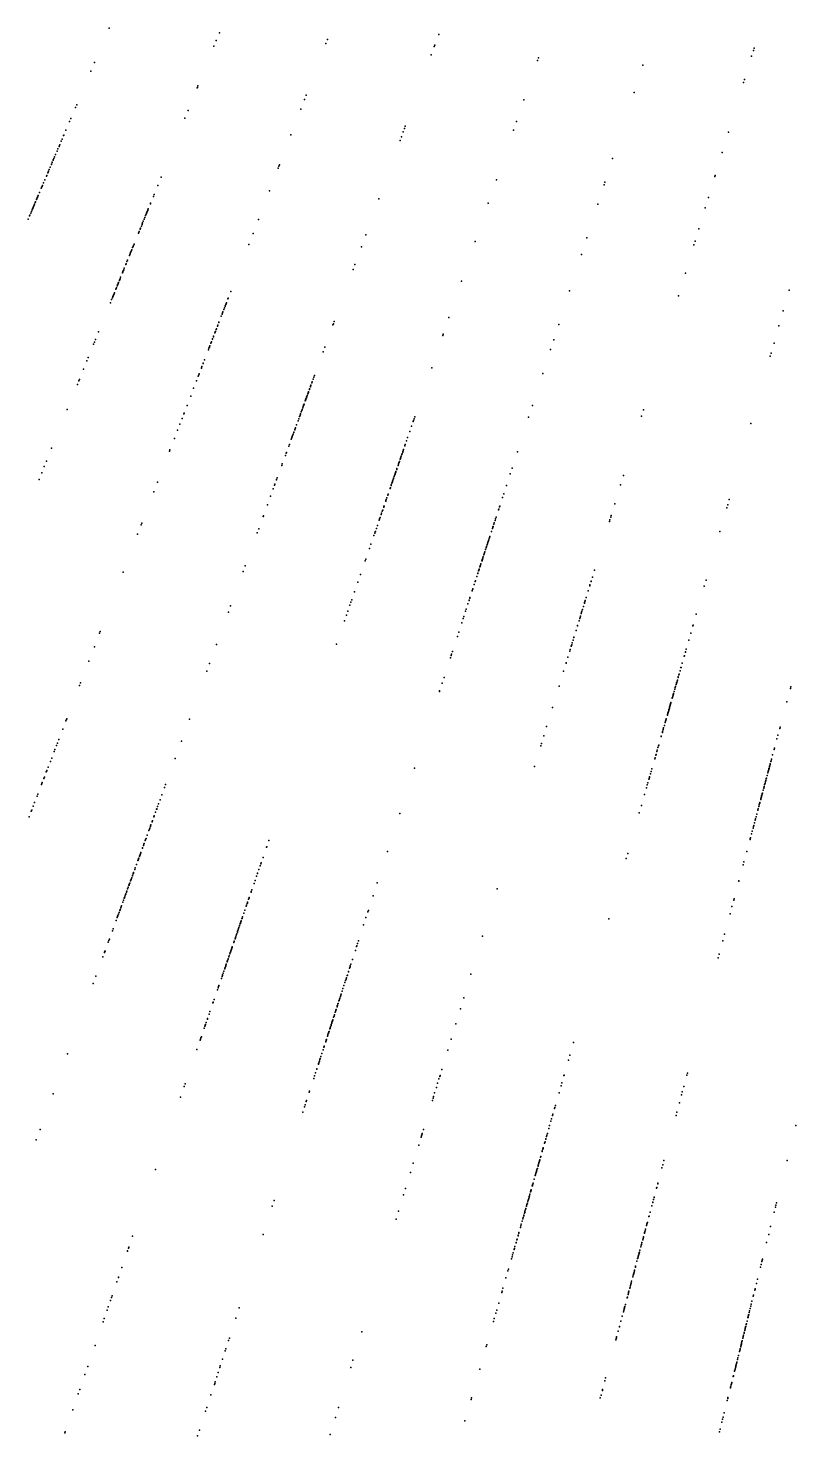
# Model space of a CAD drawing. Header units: metres. Extents: x -4327 to 4266, y -3886 to 3992.
# Drawn here: x -834.7 to -568.6, y -2388.2 to -1900.3 of the extents above; entities that cross this region are included whole.
import ezdxf

# ---------------------------------------------------------------- set-up
doc = ezdxf.new("R2010")
doc.units = ezdxf.units.M

msp = doc.modelspace()

# ---------------------------------------------------------------- linework, layer by layer
for p in [(-806.62, -1900.28, 2489.06), (-768.43, -1901.92, 2495.34), (-692.43, -1902.44, 2515.49), (-770.31, -1906.57, 2498.66), (-769.5, -1904.59, 2523.99), (-731.49, -1905.6, 2513.62), (-730.96, -1904.23, 2475.74), (-693.95, -1906.61, 2481.96), (-693.78, -1906.15, -885.3), (-583.09, -1907.21, 2534.08), (-811.68, -1912.2, 2549.62), (-695, -1909.49, -880.26), (-658.19, -1911.53, 2509.13), (-657.85, -1910.53, 2510.62), (-583.95, -1910.03, 2549.25), (-583.35, -1908.04, 2495.74), (-812.95, -1915.2, -858.49), (-621.62, -1913.15, 2533.19), (-776.12, -1920.95, 2484.19), (-776.05, -1920.8, 2531.34), (-775.86, -1920.32, 2527.89), (-586.73, -1919.1, 2476.8), (-586.4, -1918.04, 2522.89), (-817.9, -1926.85, -870.4), (-738.94, -1925.02, -871.94), (-738.35, -1923.46, 2497.96), (-662.89, -1925.18, -884.67), (-624.68, -1922.57, 2537.13), (-819.92, -1931.62, -184.17), (-818.29, -1927.76, 2499.98), (-780.38, -1931.5, 2517.31), (-779.3, -1928.83, -866.35), (-740.24, -1928.39, 2493.27), (-821.63, -1935.64, -101.58), (-820.35, -1932.63, -78.48), (-704.73, -1936.22, -879.27), (-704.32, -1935.1, 2507.86), (-704, -1934.21, 2534.77), (-666.5, -1935.65, 2555.02), (-665.46, -1932.65, 2528.37), (-591.99, -1936.3, 2510.17), (-824.01, -1941.25, -927.25), (-823.97, -1941.14, -298.13), (-823.78, -1940.7, -285.17), (-823.25, -1939.45, -81.06), (-822.95, -1938.76, -216.14), (-822.42, -1937.5, 2518.18), (-822.36, -1937.35, -276.5), (-743.63, -1937.23, 2541.15), (-705.83, -1939.25, 2504.87), (-705.34, -1937.91, 2503.13), (-826.41, -1946.89, -162.39), (-826.34, -1946.74, -255.58), (-826.02, -1945.99, -586.9), (-826, -1945.93, -256.64), (-825.82, -1945.5, -262.43), (-825.57, -1944.93, -170.35), (-825.21, -1944.07, -172.59), (-824.72, -1942.92, -287.84), (-824.38, -1942.12, -196.77), (-632.13, -1945.49, 2550.2), (-594.14, -1943.33, 2567.65), (-828.38, -1951.55, -191.89), (-828.29, -1951.32, -320.95), (-827.92, -1950.45, -233.81), (-827.82, -1950.21, -572.02), (-827.79, -1950.15, -116.24), (-827.65, -1949.83, -134.77), (-827.44, -1949.33, -206.82), (-827.09, -1948.51, -225.4), (-826.66, -1947.48, -606.03), (-826.66, -1947.5, -163.61), (-748.08, -1948.82, -869.33), (-747.8, -1948.08, 2513.13), (-747.61, -1947.6, 2518.1), (-596.68, -1951.66, -878.79), (-596.58, -1951.34, 2532.49), (-830.18, -1955.78, -756.96), (-829.99, -1955.34, -549.98), (-829.97, -1955.28, -521.62), (-829.95, -1955.25, -268.45), (-829.9, -1955.12, -492.19), (-829.78, -1954.84, -551.07), (-829.36, -1953.84, -508.97), (-828.93, -1952.83, -447.91), (-789.82, -1954.87, -860.55), (-788.64, -1951.95, 2538.32), (-751.08, -1956.63, 2526.97), (-672.42, -1952.84, 2551.93), (-635.09, -1954.6, 2511.22), (-634.79, -1953.68, -880.57), (-832.54, -1961.34, -768.29), (-832.5, -1961.26, -723.9), (-832.27, -1960.71, -447.29), (-832.2, -1960.53, -477.66), (-832.16, -1960.45, -806.23), (-831.81, -1959.62, -503.12), (-831.79, -1959.58, -453.1), (-831.77, -1959.53, -381.95), (-831.71, -1959.39, -675.62), (-831.55, -1959.02, -354.35), (-831.53, -1958.95, -419.09), (-831.47, -1958.82, -349.54), (-831.35, -1958.53, -914.81), (-831.26, -1958.32, -621.98), (-831.23, -1958.25, -689.3), (-830.8, -1957.24, -751), (-792.34, -1961.12, -921.74), (-792.29, -1960.98, -169.35), (-791.32, -1958.58, -293.94), (-791.07, -1957.96, -198.11), (-713.17, -1959.42, 2530.92), (-675.22, -1960.99, -874.35), (-637.27, -1961.32, -866.76), (-598.9, -1958.93, 2556.58), (-834.24, -1965.35, -373.47), (-834.15, -1965.12, -427.67), (-834.15, -1965.13, -310.13), (-834.14, -1965.12, 2525.95), (-833.84, -1964.4, -665.83), (-833.61, -1963.86, -651.63), (-833.33, -1963.2, -582.08), (-833.2, -1962.89, -361.03), (-833.14, -1962.75, -363.4), (-833.12, -1962.72, -458.69), (-833, -1962.43, -486.68), (-832.87, -1962.11, -394.46), (-832.77, -1961.88, -656.06), (-832.65, -1961.6, -685.35), (-794.28, -1965.91, -197.74), (-794.02, -1965.27, -202.35), (-793.83, -1964.79, -301.95), (-793.69, -1964.45, -213.93), (-793.64, -1964.32, -256.03), (-793.57, -1964.14, -204.56), (-793.53, -1964.07, -116.23), (-793.46, -1963.87, -124.33), (-793.45, -1963.86, -281.79), (-793.44, -1963.83, -287.67), (-793.29, -1963.45, -204.49), (-793.2, -1963.23, -865.58), (-793.08, -1962.94, -281.66), (-600.02, -1962.57, 2468.93), (-834.72, -1966.49, -665.26), (-796.38, -1971.1, -560.32), (-796.26, -1970.81, -561.48), (-796.25, -1970.8, -262.75), (-795.91, -1969.95, -346.62), (-795.88, -1969.88, -289.73), (-795.76, -1969.57, -288.51), (-795.47, -1968.87, -113.03), (-795.24, -1968.28, -194.48), (-795.24, -1968.29, 2522.95), (-795.18, -1968.13, -87.46), (-795.03, -1967.77, -116.45), (-794.82, -1967.24, -369.95), (-794.82, -1967.24, -175.72), (-794.81, -1967.23, -193.21), (-794.5, -1966.45, -373.37), (-754.92, -1966.63, -858.46), (-602.24, -1969.84, 2530.97), (-798.35, -1975.97, -536.92), (-798.18, -1975.57, -529.4), (-798.02, -1975.18, -311.84), (-796.48, -1971.36, -294.68), (-758.24, -1975.29, -922.04), (-756.78, -1971.48, 2534.87), (-719.22, -1976.04, 2535.43), (-717.7, -1971.87, -860.49), (-679.76, -1974.18, -869.52), (-641.07, -1973, 2498.51), (-603.95, -1975.42, 2526.86), (-603.56, -1974.17, -882.26), (-800.27, -1980.73, -470.55), (-799.6, -1979.08, -378.17), (-799.46, -1978.73, -381.71), (-799.37, -1978.51, -484.69), (-799.19, -1978.06, -571.02), (-799.11, -1977.86, -437.03), (-799.01, -1977.62, -754.66), (-798.79, -1977.07, -757.07), (-798.5, -1976.36, -728.11), (-642.92, -1978.7, 2486.36), (-802.04, -1985.12, -676.99), (-801.91, -1984.81, -397.36), (-801.85, -1984.65, -660.17), (-801.76, -1984.42, -660.09), (-801.71, -1984.3, -581.59), (-801.59, -1984.01, -494.63), (-801.4, -1983.52, -356.2), (-800.86, -1982.2, -480.69), (-800.81, -1982.07, -473.31), (-800.77, -1981.97, -446.45), (-800.46, -1981.2, -775.75), (-722.11, -1983.99, 2545.63), (-721.47, -1982.23, 2546.21), (-606.92, -1985.16, -871.15), (-804.31, -1990.74, -634.08), (-804.23, -1990.55, -834.2), (-804.11, -1990.24, -673.59), (-803.85, -1989.61, -682.38), (-803.76, -1989.36, -487.35), (-803.72, -1989.28, -405.52), (-803.57, -1988.9, -388.5), (-803.5, -1988.73, -665.37), (-803.43, -1988.55, -783.93), (-803.42, -1988.54, -482.22), (-803.38, -1988.45, -687.14), (-803.08, -1987.69, -573.8), (-803.08, -1987.7, -477.11), (-802.95, -1987.37, -571.2), (-802.94, -1987.35, -579.97), (-802.87, -1987.16, -669.98), (-802.66, -1986.64, -771.27), (-684.5, -1987.93, -931.28), (-806.22, -1995.46, -643.25), (-805.78, -1994.37, -548.16), (-805.51, -1993.71, -306.39), (-805.33, -1993.27, -743.52), (-805.31, -1993.22, -768.53), (-805.24, -1993.05, -769.79), (-805.23, -1993.03, -591.71), (-805.16, -1992.84, 2543.13), (-805.06, -1992.59, -390.43), (-804.95, -1992.33, -398.86), (-804.82, -1992, -385.48), (-766, -1995.49, -123.13), (-765.46, -1994.08, -207.43), (-765.37, -1993.86, 2513.07), (-764.51, -1991.61, -181.37), (-647.03, -1991.36, 2547.1), (-609.34, -1993.07, 2487.9), (-570.94, -1991.1, 2494.67), (-767.78, -2000.14, -264.84), (-767.5, -1999.41, -387.88), (-767.34, -1999, -355.32), (-767.2, -1998.62, -277.69), (-766.88, -1997.79, -188.98), (-766.65, -1997.18, -289.36), (-766.45, -1996.66, -365.7), (-766.39, -1996.52, -462.5), (-766.2, -1996.02, -204.1), (-766.14, -1995.87, -446.5), (-766.09, -1995.73, -474.53), (-573.01, -1998.32, -873.73), (-769.81, -2005.44, -195.61), (-769.54, -2004.71, -736.11), (-769.53, -2004.7, -778.25), (-769.45, -2004.49, -361.11), (-769.12, -2003.62, -375.41), (-768.97, -2003.24, -664.35), (-768.6, -2002.27, -454.04), (-768.58, -2002.21, -571.53), (-729.06, -2003.08, -922.03), (-728.93, -2002.73, 2505.05), (-728.64, -2001.91, -76.14), (-688.86, -2000.6, 2506.29), (-650.8, -2002.95, -867.64), (-574.49, -2003.49, 2552.39), (-812.02, -2009.83, -897.18), (-811.72, -2009.09, -870.67), (-811.37, -2008.22, -871.66), (-810.28, -2005.52, -782.6), (-771.35, -2009.43, -792.06), (-771.26, -2009.21, -640.69), (-771.18, -2008.99, -685.6), (-770.82, -2008.06, -906.79), (-770.78, -2007.94, -382.27), (-770.53, -2007.31, -300.39), (-770.51, -2007.24, -557.92), (-770.42, -2007, -302.73), (-769.98, -2005.86, -107.31), (-769.9, -2005.65, -187.37), (-769.89, -2005.63, -485.5), (-769.85, -2005.53, -99.08), (-690.99, -2006.77, 2511.25), (-690.83, -2006.31, -920.57), (-652.55, -2008.33, 2512.43), (-576.19, -2009.43, -917.76), (-813.91, -2014.49, -804.92), (-772.25, -2011.78, -763.75), (-772.04, -2011.22, -274.66), (-772.04, -2011.24, -395.03), (-771.95, -2011.01, -284.19), (-771.92, -2010.91, -462.14), (-771.88, -2010.82, -473.19), (-771.87, -2010.78, -545.13), (-771.73, -2010.43, -675.76), (-732.48, -2012.48, -922.2), (-731.91, -2010.91, -907.67), (-653.62, -2011.63, 2533.34), (-577.49, -2013.95, -929.38), (-577.21, -2012.98, -931.67), (-815.51, -2018.47, -896.87), (-814.37, -2015.63, -852.91), (-775.43, -2020.07, -744.39), (-774.68, -2018.1, -569.75), (-774.67, -2018.08, -649.94), (-774.47, -2017.56, -598.69), (-774.05, -2016.47, -756.26), (-774.03, -2016.42, -655.83), (-773.6, -2015.29, -663.19), (-694.85, -2017.99, 2522.49), (-656.31, -2019.93, -869.58), (-817.66, -2023.78, 2479.35), (-817.15, -2022.53, -886.18), (-816.97, -2022.08, -887.37), (-776.37, -2022.52, -581.12), (-775.78, -2020.96, -692.29), (-775.58, -2020.46, -554.04), (-736.91, -2024.64, -511.68), (-736.83, -2024.42, -320.17), (-736.73, -2024.15, -512.8), (-736.72, -2024.12, -392.54), (-736.69, -2024.05, -317.71), (-736.4, -2023.23, -404.52), (-736.27, -2022.88, -225.66), (-735.93, -2021.95, -225.56), (-735.69, -2021.29, -411.42), (-735.45, -2020.63, -413.72), (-778.39, -2027.79, -899), (-777.37, -2025.12, -779.49), (-738.68, -2029.5, -651.94), (-738.56, -2029.16, -326.94), (-738.52, -2029.06, -607.07), (-738.49, -2028.98, -512.78), (-738.49, -2028.99, -197.81), (-738.43, -2028.83, -425.18), (-738.43, -2028.83, -135.01), (-738.42, -2028.8, -422.72), (-738.29, -2028.44, -609.43), (-738.2, -2028.19, -133.78), (-738.18, -2028.12, -297.93), (-738.16, -2028.07, -210.78), (-738.12, -2027.96, -330.36), (-737.99, -2027.6, -352.01), (-737.98, -2027.59, -127.84), (-737.78, -2027.04, -689.85), (-737.68, -2026.76, -163.24), (-737.66, -2026.71, -217.77), (-737.6, -2026.53, -288.11), (-737.59, -2026.52, -500.98), (-737.54, -2026.37, -218.92), (-737.22, -2025.5, -446.5), (-737.17, -2025.35, -358.87), (-821.18, -2032.5, 2476.39), (-780.78, -2034, 2546.72), (-780.68, -2033.75, -878.08), (-779.64, -2031.04, -768.4), (-740.49, -2034.48, -307.29), (-740.33, -2034.03, -256.79), (-740.3, -2033.96, -218.55), (-740.07, -2033.33, -265.09), (-740.06, -2033.3, -723.34), (-739.9, -2032.85, -605.66), (-739.75, -2032.44, -597.91), (-739.74, -2032.42, -403.91), (-739.54, -2031.86, -235.02), (-739.37, -2031.4, -234.96), (-739.23, -2031.01, -456.33), (-739.22, -2031, -414.62), (-739.19, -2030.9, -174.24), (-739.14, -2030.76, -322.37), (-739.1, -2030.66, -489.6), (-659.94, -2031.07, 2490.82), (-622.09, -2034.75, 2511.98), (-621.42, -2032.58, -911.11), (-782.14, -2037.55, -807.2), (-781.39, -2035.59, -843.13), (-742.32, -2039.5, -522.94), (-742.27, -2039.36, -205.98), (-742.26, -2039.35, -520.4), (-742.21, -2039.2, -620.34), (-742.08, -2038.85, -703.02), (-741.68, -2037.76, -621.18), (-741.18, -2036.38, -590.18), (-741.18, -2036.38, -760.09), (-740.95, -2035.75, -720.27), (-740.64, -2034.9, -114.08), (-740.6, -2034.78, -810.27), (-701.8, -2038.19, 2536.5), (-701.26, -2036.61, -99.34), (-701.13, -2036.24, -85.2), (-700.96, -2035.74, -453.35), (-700.72, -2035.04, -134.59), (-661.25, -2035.12, -911.76), (-584.18, -2037.28, 2527.18), (-784.05, -2042.53, -868.02), (-782.95, -2039.65, 2476.22), (-743.52, -2042.79, -556.52), (-743.31, -2042.23, -613.57), (-743.29, -2042.18, -632.8), (-743.16, -2041.8, -230.17), (-743.05, -2041.51, -632.59), (-742.88, -2041.06, -468.5), (-742.66, -2040.43, -567.25), (-742.62, -2040.32, -873.81), (-703.57, -2043.33, 2540.08), (-703.18, -2042.18, -413.11), (-702.47, -2040.12, -314.65), (-826.6, -2045.9, 2489.97), (-785.72, -2046.86, -890.69), (-785.57, -2046.49, -855.9), (-745.54, -2048.36, -670.99), (-745.28, -2047.64, -721.84), (-745.19, -2047.4, 2538.41), (-744.39, -2045.19, -774.06), (-744.18, -2044.62, -504.21), (-705.63, -2049.31, -589), (-705.51, -2048.94, -225.97), (-705.41, -2048.66, -781.26), (-705.41, -2048.67, -355.91), (-705.23, -2048.12, -348.53), (-705.18, -2047.98, -696.6), (-705.13, -2047.86, -324.29), (-704.91, -2047.22, -904.47), (-704.83, -2046.98, -258.03), (-704.76, -2046.78, -399.38), (-704.6, -2046.29, -366.41), (-704.15, -2045.01, 2542.18), (-704.12, -2044.91, -373.45), (-704.02, -2044.63, -272.1), (-665.14, -2047.1, 2499.42), (-829.13, -2052.17, -811.75), (-828.41, -2050.38, -126.18), (-746.84, -2051.92, 2488.56), (-746.63, -2051.35, -717.86), (-707.3, -2054.16, -316.82), (-707.24, -2053.96, -657.02), (-706.98, -2053.21, -183.42), (-706.97, -2053.2, -189.39), (-706.96, -2053.16, -280.46), (-706.9, -2052.97, -167.9), (-706.5, -2051.83, -213.13), (-706.38, -2051.47, -303.12), (-706.35, -2051.4, -220.26), (-706.33, -2051.35, -734.48), (-706.19, -2050.92, -329.62), (-706.18, -2050.88, -532.65), (-706.15, -2050.8, -219), (-706.06, -2050.54, -441.84), (-705.75, -2049.64, -233.22), (-705.7, -2049.51, -308.86), (-705.67, -2049.41, -223.63), (-667, -2052.82, -136.15), (-830.96, -2056.71, 2483.95), (-830.03, -2054.39, 2481.16), (-789.85, -2057.63, -882.8), (-749.32, -2058.73, -837.57), (-749.2, -2058.4, -734.92), (-748.65, -2056.89, -739.7), (-748.6, -2056.76, -890.57), (-748.37, -2056.13, -742.09), (-708.9, -2058.8, -234.26), (-708.88, -2058.73, -598.08), (-708.84, -2058.63, -637.83), (-708.61, -2057.96, -240.17), (-708.56, -2057.8, -406.44), (-708.45, -2057.49, -143.22), (-708.39, -2057.31, -753.86), (-708.27, -2056.97, -901.81), (-708.1, -2056.47, -500.26), (-708.04, -2056.3, -596.1), (-707.82, -2055.67, -130), (-707.8, -2055.6, -507.54), (-707.62, -2055.09, -177.62), (-707.55, -2054.88, -558.89), (-707.52, -2054.8, -687.16), (-707.51, -2054.75, -265.02), (-707.46, -2054.61, -610.93), (-707.38, -2054.38, -600.64), (-707.37, -2054.34, 2514.62), (-668.96, -2058.83, 2558.56), (-667.63, -2054.76, 2489.48), (-667.63, -2054.76, -905.28), (-629.38, -2058.62, 2510.75), (-628.38, -2055.34, 2545.83), (-791.13, -2060.96, 2469.32), (-750.69, -2062.5, -630.02), (-749.78, -2060.02, -833.98), (-710.59, -2063.69, -465.79), (-710.38, -2063.09, -323.06), (-710.05, -2062.13, -799.87), (-709.95, -2061.84, 2496.14), (-709.25, -2059.82, -494.82), (-709.22, -2059.74, -137.41), (-709.18, -2059.6, -541.21), (-670.29, -2062.94, -380.64), (-669.87, -2061.65, -147.43), (-591.73, -2063.61, -921.63), (-751.78, -2065.5, 2466.77), (-712.22, -2068.44, -503.17), (-711.96, -2067.69, -450.51), (-711.84, -2067.32, -519.25), (-711.84, -2067.34, -608.29), (-711.49, -2066.3, -416.76), (-711.48, -2066.28, 2496.02), (-711.39, -2066.02, -568.28), (-711.36, -2065.95, -698.76), (-710.79, -2064.29, -422.53), (-710.71, -2064.05, -696.81), (-671.71, -2067.3, -290.39), (-671.61, -2067.02, -159.72), (-671.33, -2066.15, -297.47), (-671.28, -2066, -78.82), (-631.38, -2065.15, -146.87), (-592.56, -2066.5, 2499.07), (-592.26, -2065.47, 2542.37), (-795.55, -2072.49, 2480.41), (-795.32, -2071.88, 2476.97), (-753.24, -2069.51, -850.22), (-753.16, -2069.3, -854.28), (-714.03, -2073.68, -414.53), (-713.67, -2072.65, -703.67), (-713.03, -2070.8, -668.93), (-712.94, -2070.53, -749.35), (-712.89, -2070.38, -709.49), (-712.72, -2069.9, -509.81), (-712.38, -2068.91, -551.27), (-673.81, -2073.76, -245.42), (-673.78, -2073.68, -524.1), (-673.68, -2073.36, -311.85), (-673.65, -2073.28, -209.31), (-673.62, -2073.18, -199.7), (-673.58, -2073.06, -256.18), (-673.29, -2072.18, -323.8), (-673.16, -2071.76, -145.76), (-672.87, -2070.89, -124.24), (-672.71, -2070.4, -227.01), (-672.52, -2069.79, -157.55), (-633.26, -2071.31, 2534.6), (-633.06, -2070.66, -900.35), (-632.79, -2069.76, 2499.39), (-632.63, -2069.24, 2482.31), (-796.77, -2075.65, 2476.03), (-755.3, -2075.17, -840.11), (-754.81, -2073.83, 2468.58), (-754.81, -2073.83, -836.82), (-714.87, -2076.13, -651.06), (-714.58, -2075.28, -126.43), (-714.42, -2074.83, -768.33), (-714.38, -2074.7, -477.04), (-675.35, -2078.52, -343.09), (-675.27, -2078.27, -168.98), (-675.15, -2077.88, -208.57), (-675.05, -2077.6, -585.98), (-674.88, -2077.06, -512.37), (-674.86, -2077, -253.05), (-674.69, -2076.49, -164.05), (-674.14, -2074.78, -297.5), (-674.13, -2074.76, -235.91), (-594.92, -2074.72, 2497.97), (-716.44, -2080.68, -723.64), (-715.92, -2079.17, -816.02), (-676.97, -2083.51, -440.11), (-676.74, -2082.8, -305.95), (-676.66, -2082.53, -620.78), (-676.52, -2082.1, -340.01), (-676.52, -2082.12, -482.22), (-676.43, -2081.84, -390.29), (-676.4, -2081.75, -783.87), (-676.17, -2081.05, -594.63), (-675.98, -2080.44, -895.63), (-675.87, -2080.1, -491.77), (-675.81, -2079.93, -707.29), (-675.65, -2079.43, 2530.51), (-675.61, -2079.33, -576.25), (-675.6, -2079.27, -118.76), (-675.58, -2079.21, -397.18), (-675.51, -2078.99, -214.7), (-759.46, -2086.61, -855.85), (-717.9, -2084.94, -870.69), (-717.69, -2084.34, -718.26), (-678.5, -2088.19, -731.33), (-678.44, -2088.02, -406.29), (-678.42, -2087.97, -541.66), (-678.36, -2087.78, -492.32), (-678.12, -2087.03, -738.91), (-678.06, -2086.85, -420.93), (-678, -2086.68, -427.1), (-677.92, -2086.43, -243.29), (-677.77, -2085.95, 2532.85), (-677.77, -2085.95, -608.9), (-677.42, -2084.9, -350.27), (-677.41, -2084.87, -432.94), (-677.3, -2084.51, -534.43), (-677.27, -2084.43, -437.82), (-677.26, -2084.4, -776.78), (-677.09, -2083.88, -888.75), (-638.41, -2088.13, -154.48), (-801.84, -2088.85, 2522.06), (-760.19, -2088.61, 2475.29), (-720.46, -2092.37, -879.37), (-719.51, -2089.62, -853.19), (-680.11, -2093.15, -616.18), (-680.09, -2093.11, -535.36), (-679.76, -2092.08, -334.28), (-679.76, -2092.09, -714.08), (-679.68, -2091.84, -590), (-679.19, -2090.32, -632.18), (-679.19, -2090.32, -346.27), (-678.87, -2089.35, -448.83), (-678.86, -2089.32, -260.62), (-678.85, -2089.27, -399.1), (-678.82, -2089.19, -684.07), (-678.57, -2088.43, -679.88), (-639.99, -2093.3, -243.96), (-639.6, -2092.03, -253.48), (-639.57, -2091.93, -161.96), (-639.15, -2090.56, 2477.72), (-599.75, -2091.57, -906.14), (-721.6, -2095.69, -815.63), (-681.62, -2097.82, -686.89), (-681.58, -2097.69, -726.64), (-680.81, -2095.3, -740.5), (-680.79, -2095.25, -502.93), (-680.62, -2094.73, -521.8), (-680.57, -2094.59, -883.54), (-641.32, -2097.68, -527.25), (-640.6, -2095.3, -336.62), (-640.06, -2093.55, -431.12), (-600.36, -2093.69, 2476.79), (-765.33, -2102.74, 2492.03), (-764.54, -2100.57, 2525.24), (-723.91, -2102.38, -820.99), (-723.2, -2100.32, -832.6), (-722.85, -2099.3, -865.51), (-722.54, -2098.4, 2546.01), (-683.12, -2102.42, 2489.06), (-682.88, -2101.69, 2532.37), (-682.29, -2099.87, -644.21), (-681.9, -2098.66, -699.07), (-681.85, -2098.51, -643.79), (-642.87, -2102.73, -507), (-642.77, -2102.42, -308.36), (-642.59, -2101.8, -441.54), (-642.28, -2100.81, 2503.59), (-641.91, -2099.6, -348.35), (-641.83, -2099.35, 2540.72), (-641.78, -2099.16, -216.8), (-641.61, -2098.62, -132.42), (-725.07, -2105.76, 2532.55), (-724.37, -2103.73, 2530.1), (-684.42, -2106.44, -795.89), (-683.92, -2104.87, -804.85), (-683.72, -2104.26, -553.57), (-644.3, -2107.41, -515.73), (-644.3, -2107.43, -604.03), (-644.29, -2107.37, -611.78), (-643.79, -2105.74, -412.46), (-643.53, -2104.89, -535.42), (-643.42, -2104.52, -656.44), (-643.3, -2104.14, -701.01), (-642.99, -2103.13, -624.78), (-604.29, -2107.42, -221.36), (-604.22, -2107.18, -78.35), (-603.15, -2103.43, -88.96), (-809.97, -2110.05, -122.78), (-809.72, -2109.4, 2510.77), (-685.95, -2111.15, -844.47), (-685.45, -2109.6, -653.76), (-645.82, -2112.4, -318.43), (-645.55, -2111.5, -635.08), (-645.53, -2111.43, -714.06), (-644.8, -2109.05, -223.9), (-605.72, -2112.4, -136.21), (-605.02, -2109.97, 2532.03), (-811.77, -2114.74, 2514.37), (-769.42, -2113.96, -132.05), (-727.83, -2113.76, -830.98), (-687.93, -2117.24, -755.02), (-687.64, -2116.33, -827.15), (-646.98, -2116.19, -667.98), (-646.84, -2115.71, -327.56), (-646.48, -2114.53, 2519.94), (-646.41, -2114.3, -421.63), (-646.31, -2113.99, -740.32), (-646.12, -2113.35, 2529.65), (-606.93, -2116.62, -134.07), (-606.88, -2116.45, -132.86), (-606.64, -2115.59, 2527.61), (-813.67, -2119.67, 2511.96), (-771.81, -2120.54, 2507.61), (-688.36, -2118.56, -812.84), (-688.09, -2117.71, 2474.35), (-648.28, -2120.43, -649.57), (-648.25, -2120.32, -725.09), (-647.62, -2118.28, -567.06), (-608.45, -2121.92, -505.19), (-608.43, -2121.86, -201.01), (-608.02, -2120.41, -243.41), (-607.33, -2118.01, 2491.81), (-607.28, -2117.83, -233.39), (-816.56, -2127.22, 1055.71), (-772.76, -2123.13, 2502.43), (-691.23, -2127.38, -856.55), (-690.58, -2125.38, -852.95), (-649.11, -2123.15, -750.27), (-610.02, -2127.4, -760.02), (-609.99, -2127.29, -483.65), (-609.96, -2127.2, -372.18), (-609.93, -2127.06, -442.03), (-609.79, -2126.58, -633.71), (-609.7, -2126.27, -759.61), (-609.45, -2125.42, -530.19), (-609.38, -2125.15, -462.99), (-609.17, -2124.44, -537.6), (-609.16, -2124.39, -538.87), (-609.11, -2124.23, -184.23), (-608.76, -2123, -431.17), (-816.91, -2128.13, 2533.07), (-692.15, -2130.22, -840.93), (-692.09, -2130.03, -864.63), (-650.71, -2128.38, -845.3), (-611.43, -2132.29, -340.8), (-611.3, -2131.85, -266.78), (-611.2, -2131.49, -549.65), (-611.2, -2131.52, -339.44), (-611.14, -2131.3, -440.4), (-611.14, -2131.31, -653.48), (-611.09, -2131.12, -176.31), (-611.07, -2131.05, -439.09), (-611.03, -2130.92, -753.17), (-611.01, -2130.86, -658.6), (-610.83, -2130.22, -168.94), (-610.6, -2129.42, -330.45), (-610.43, -2128.83, -365.01), (-610.33, -2128.48, -614.72), (-610.15, -2127.84, -341.32), (-610.14, -2127.81, -114.19), (-570.51, -2129.17, 2517.65), (-570.35, -2128.56, -892.43), (-652.98, -2135.79, -824.63), (-612.81, -2137.11, -176.8), (-612.71, -2136.78, -351.45), (-612.63, -2136.5, -585.81), (-612.59, -2136.36, -520.12), (-612.47, -2135.94, -210.9), (-612.4, -2135.7, -145.01), (-612.32, -2135.41, -319), (-612.29, -2135.3, -309.1), (-612.24, -2135.12, -241.42), (-612.15, -2134.82, -143.74), (-612.08, -2134.56, -232.78), (-612.08, -2134.58, -374.72), (-612.03, -2134.39, -272.02), (-611.99, -2134.27, -409.63), (-611.96, -2134.17, -418.38), (-611.92, -2134.03, -244.97), (-611.48, -2132.48, -383.06), (-611.47, -2132.44, -297.6), (-571.76, -2133.84, 2520.39), (-821.61, -2140.36, 647.26), (-821.44, -2139.93, 2530.42), (-821.34, -2139.66, 955.93), (-778.84, -2139.85, 2519.38), (-614.2, -2141.96, -567.85), (-613.92, -2140.99, -156.36), (-613.78, -2140.5, -449.88), (-613.71, -2140.26, -451.09), (-613.68, -2140.14, -886.13), (-613.67, -2140.11, -546.72), (-613.59, -2139.83, -494.14), (-613.54, -2139.67, -887.34), (-613.54, -2139.68, -276.39), (-613.17, -2138.39, -251.61), (-613.12, -2138.21, -804.8), (-613.1, -2138.15, -251.59), (-612.98, -2137.72, -394), (-612.95, -2137.61, -283.51), (-612.94, -2137.59, -696.48), (-612.88, -2137.38, -349.06), (-824.1, -2146.86, 756.21), (-822.73, -2143.29, 2528.84), (-655.97, -2145.59, -863.35), (-655, -2142.4, 2533.58), (-615.29, -2145.76, -604), (-615.29, -2145.77, -630.21), (-615.27, -2145.72, -664.52), (-614.9, -2144.43, -670.74), (-614.84, -2144.21, -668.02), (-614.81, -2144.08, -563.23), (-614.66, -2143.56, -881.91), (-614.62, -2143.44, -690.38), (-614.56, -2143.22, -556.54), (-614.45, -2142.83, -651.73), (-575.17, -2146.58, -702.69), (-574.86, -2145.39, -628.37), (-574.23, -2143.07, -138.74), (-574.09, -2142.54, -195.89), (-825.69, -2150.99, 968.37), (-825.43, -2150.33, 1074.82), (-824.91, -2148.97, 851.34), (-824.58, -2148.11, 856.71), (-781.59, -2147.41, 1103.03), (-657.03, -2149.05, 2524.74), (-656.78, -2148.23, -131.86), (-616.79, -2151.01, -737.2), (-616.65, -2150.52, -779.21), (-616.41, -2149.66, -586.81), (-616.24, -2149.1, -770.5), (-616.15, -2148.78, 2525.24), (-576.17, -2150.3, -409.46), (-576.05, -2149.84, -428.22), (-827.8, -2156.5, 2552.8), (-827.03, -2154.49, 968.47), (-826.57, -2153.29, 550.41), (-783.79, -2153.44, 2532.59), (-659.23, -2156.26, -839.53), (-617.51, -2153.5, -643.05), (-617.42, -2153.21, -803.55), (-617.15, -2152.24, -777.09), (-617.09, -2152.06, -481.61), (-577.8, -2156.37, -810.47), (-577.75, -2156.18, -282.12), (-577.73, -2156.11, -298.21), (-577.68, -2155.93, -377.89), (-577.58, -2155.57, -637.93), (-577.56, -2155.49, -231.47), (-577.53, -2155.38, -482.58), (-577.5, -2155.27, -188.47), (-577.28, -2154.43, -309.13), (-577.23, -2154.24, -393.88), (-577.07, -2153.64, -300.34), (-576.69, -2152.22, -598.98), (-829.27, -2160.33, 871.66), (-829.19, -2160.13, 456.97), (-829.11, -2159.91, 658.63), (-828.42, -2158.12, 764.37), (-828.34, -2157.89, 560.92), (-828.21, -2157.57, 746.04), (-700.77, -2156.75, 2536.61), (-619.53, -2160.56, -887.49), (-619.51, -2160.5, -598.95), (-619.37, -2160.01, -706.47), (-619.32, -2159.82, -496.19), (-619.01, -2158.75, 2512), (-618.79, -2157.99, -751.83), (-618.79, -2157.99, -130.55), (-618.51, -2157.01, -712.22), (-579.14, -2161.37, -535.27), (-579.07, -2161.1, -791.6), (-578.89, -2160.46, -511.88), (-578.89, -2160.46, -246.81), (-578.88, -2160.4, -127.62), (-578.85, -2160.28, -219.66), (-578.85, -2160.3, -613.02), (-578.6, -2159.35, -206.03), (-578.34, -2158.38, -120.16), (-578.33, -2158.36, -145.84), (-578.21, -2157.91, -343.23), (-578.18, -2157.79, -335.73), (-578.15, -2157.69, -208.33), (-578.13, -2157.62, -214.47), (-578.12, -2157.57, -101.8), (-578.04, -2157.28, -530.39), (-577.94, -2156.89, -241.47), (-577.93, -2156.87, -385.57), (-831.39, -2165.83, 462.12), (-830.1, -2162.48, 753.32), (-829.95, -2162.1, 865.17), (-829.84, -2161.81, 666.04), (-788.38, -2166.06, 1071.05), (-787.44, -2163.48, 1015.3), (-787.07, -2162.46, 2540.42), (-621.06, -2165.9, -867.03), (-620.4, -2163.6, -875.99), (-620.12, -2162.62, -884.08), (-619.91, -2161.88, -854.18), (-580.49, -2166.41, -510.72), (-580.43, -2166.18, -713.14), (-580.34, -2165.86, -120.58), (-580.26, -2165.56, -316.96), (-580.23, -2165.44, -323.18), (-579.95, -2164.41, -605), (-579.76, -2163.69, -506.22), (-579.73, -2163.57, -289.3), (-579.65, -2163.28, -406.88), (-579.63, -2163.2, -309.14), (-579.44, -2162.49, -309.04), (-579.37, -2162.25, -612.26), (-579.3, -2161.98, -316.43), (-833.5, -2171.33, 366.42), (-832.99, -2170, 979.92), (-832.49, -2168.7, 761.1), (-831.64, -2166.51, 2511.83), (-790.18, -2170.99, 996.33), (-790.17, -2170.98, 1107.38), (-790.16, -2170.93, 993.31), (-789.84, -2170.06, 1110.01), (-789.5, -2169.13, 955.41), (-789.02, -2167.81, 997.85), (-622.17, -2169.77, -826.44), (-581.8, -2171.32, -504.14), (-581.78, -2171.24, -415.98), (-581.68, -2170.87, -698.52), (-581.48, -2170.11, -215.71), (-581.32, -2169.5, -688.69), (-581.19, -2169.04, -216.84), (-581.15, -2168.89, -495.87), (-581.09, -2168.66, -746.46), (-580.82, -2167.66, -811.95), (-580.76, -2167.41, -587.49), (-580.67, -2167.08, -407.59), (-580.64, -2166.97, -441.79), (-580.58, -2166.76, -317.13), (-834.39, -2173.66, 645.01), (-833.63, -2171.68, 652.63), (-791.77, -2175.38, 1032.97), (-791.74, -2175.3, 838.98), (-791.66, -2175.07, 1010.2), (-791.13, -2173.62, 771.86), (-791.05, -2173.38, 917.63), (-791.01, -2173.27, 774.54), (-790.56, -2172.04, 908.32), (-705.88, -2172.49, 2521.71), (-622.88, -2172.24, -825.98), (-582.99, -2175.76, -616.09), (-582.73, -2174.78, -516.57), (-582.62, -2174.37, -622.29), (-582.43, -2173.67, -905.63), (-582.2, -2172.79, -519.97), (-793.86, -2181.13, 578.04), (-793.47, -2180.03, 656.34), (-792.86, -2178.35, 883.33), (-792.69, -2177.89, 659.79), (-792.58, -2177.61, -80.29), (-792.35, -2176.98, 888.57), (-792.29, -2176.79, 885.59), (-792.16, -2176.43, -115.68), (-584.37, -2180.91, -734.3), (-584.01, -2179.54, -598.68), (-583.78, -2178.68, -423.77), (-583.47, -2177.55, -726.38), (-583.32, -2176.99, -756.16), (-583.23, -2176.63, -722), (-795.09, -2184.49, 679.65), (-795.08, -2184.45, 732.26), (-794.76, -2183.58, 477.39), (-794.62, -2183.19, 668.25), (-794.53, -2182.96, 2500.73), (-794.14, -2181.88, 972.91), (-794, -2181.5, 800.07), (-752.05, -2184.12, 920.85), (-752.03, -2184.06, 2511.19), (-751.26, -2181.81, 2511.34), (-710.16, -2185.66, 2514.86), (-585.65, -2185.67, -656.19), (-584.52, -2181.47, -419.21), (-584.47, -2181.26, -712.69), (-797.15, -2190.14, 863.45), (-797.14, -2190.13, 17.16), (-796.68, -2188.85, 566.62), (-796.62, -2188.68, 565.23), (-796.59, -2188.62, 664.42), (-796.47, -2188.29, 309.81), (-796.42, -2188.15, 854.01), (-796.37, -2188.01, 903.28), (-796.1, -2187.27, 555.46), (-796.05, -2187.13, 780.89), (-795.99, -2186.96, 449.09), (-795.93, -2186.8, 669.36), (-795.82, -2186.5, 452.95), (-795.67, -2186.09, 677.39), (-795.66, -2186.07, 556.5), (-754.3, -2190.63, 1105.86), (-754.06, -2189.94, 2523.47), (-753.95, -2189.63, 817.94), (-753.29, -2187.7, 1036.96), (-627.44, -2188.14, -844.72), (-626.92, -2186.34, -844.02), (-586.9, -2190.35, -725.19), (-586.6, -2189.21, -836.84), (-799.16, -2195.67, 243.65), (-799.16, -2195.67, 243.65), (-799.05, -2195.38, 696.89), (-799.03, -2195.33, 1012.03), (-799.01, -2195.25, 676.09), (-798.84, -2194.81, 533.2), (-798.6, -2194.12, 786.22), (-798.57, -2194.05, 743.89), (-798.35, -2193.45, 418.81), (-798.32, -2193.35, 431.95), (-798.29, -2193.27, 275.61), (-798.24, -2193.16, 486.12), (-798.2, -2193.03, 1017.03), (-798.15, -2192.91, 790.04), (-797.79, -2191.91, 793.94), (-797.59, -2191.35, 525.67), (-756.06, -2195.75, 1099.13), (-755.54, -2194.24, 659.28), (-755.21, -2193.29, 812.2), (-755.18, -2193.19, 709.85), (-754.73, -2191.91, 928.54), (-800.92, -2200.5, 365), (-800.86, -2200.35, 183.64), (-800.65, -2199.76, 363.57), (-800.51, -2199.37, 353.06), (-800.23, -2198.6, -14.68), (-800.06, -2198.16, 351.56), (-800.02, -2198.05, 382.91), (-799.78, -2197.37, 562.07), (-799.76, -2197.31, 461.81), (-799.72, -2197.21, 377.53), (-799.68, -2197.1, 590.41), (-799.67, -2197.08, 463.09), (-799.57, -2196.8, 815.68), (-799.51, -2196.65, 2566.48), (-799.21, -2195.81, 2568.31), (-757.46, -2199.81, 2521), (-757.37, -2199.56, 670.49), (-757.15, -2198.93, 931.51), (-756.39, -2196.73, 1032.13), (-713.71, -2196.56, 2480.81), (-672.18, -2198.61, 2524.16), (-588.39, -2195.91, -814.12), (-588.38, -2195.85, -860.57), (-588.37, -2195.83, -847.83), (-802.62, -2205.18, 252.47), (-802.62, -2205.18, 252.47), (-802.52, -2204.91, 331.73), (-802.49, -2204.83, 706.86), (-802.38, -2204.52, 156.98), (-801.92, -2203.26, 162.03), (-801.68, -2202.59, 901.96), (-801.68, -2202.59, 322.25), (-801.42, -2201.89, 263.74), (-801.37, -2201.74, 900.14), (-801.35, -2201.69, 261.13), (-801.33, -2201.65, 599.8), (-801.25, -2201.42, 283.11), (-801.04, -2200.85, 629.62), (-759.1, -2204.58, 942.77), (-758.99, -2204.27, 775.09), (-758.81, -2203.73, 892.49), (-758.74, -2203.55, 1049.06), (-758.64, -2203.25, 681.26), (-758.29, -2202.24, 924.08), (-758.16, -2201.86, 782.71), (-758.09, -2201.65, 937.09), (-715.18, -2201.08, -120.66), (-590.77, -2204.78, 2508.77), (-590.18, -2202.57, -840.53), (-590.06, -2202.13, -841.77), (-804.25, -2209.65, 60.93), (-803.85, -2208.57, 221.78), (-803.74, -2208.26, 49.35), (-803.71, -2208.17, -41.66), (-803.7, -2208.15, 2574.27), (-803.7, -2208.16, 461.43), (-803.62, -2207.93, -41.65), (-803.58, -2207.81, 688.3), (-803.42, -2207.39, 638.36), (-803.21, -2206.8, 51.88), (-802.96, -2206.11, 220.24), (-802.86, -2205.84, 573.73), (-802.83, -2205.74, 74.92), (-761.1, -2210.39, 570.02), (-761, -2210.1, 722.3), (-760.88, -2209.77, 577.97), (-760.86, -2209.71, 826.87), (-760.6, -2208.94, 1042.45), (-760.6, -2208.94, 882.93), (-760.58, -2208.87, 830.86), (-760.37, -2208.29, 1011.73), (-759.95, -2207.06, 1002.11), (-759.6, -2206.05, 613.59), (-759.59, -2206.01, 676.59), (-717.62, -2208.59, 2577.71), (-716.96, -2206.58, 1020.13), (-716.81, -2206.13, 1009.37), (-633.42, -2208.99, 2509.21), (-591.45, -2207.32, -875.06), (-805.52, -2213.16, 473.15), (-805.29, -2212.53, 184.66), (-762.77, -2215.24, 424.32), (-762.58, -2214.68, 797.24), (-762.4, -2214.16, 723.63), (-762.21, -2213.61, 476.98), (-762.15, -2213.44, 2536.61), (-762.14, -2213.41, 726.19), (-762.11, -2213.32, 720.56), (-761.93, -2212.82, 415.95), (-761.78, -2212.36, 367.32), (-761.65, -2212, 622.07), (-761.44, -2211.39, 992.01), (-761.42, -2211.34, 564.86), (-761.22, -2210.73, 899.71), (-761.19, -2210.64, 410.28), (-761.17, -2210.59, 523), (-718.44, -2211.12, 903.38), (-677.19, -2215, 2512.52), (-593.33, -2214.33, 2503.13), (-808.08, -2220.17, 260.71), (-806.95, -2217.06, 1063.58), (-806.73, -2216.48, 2519.77), (-806.58, -2216.05, 270.65), (-764.45, -2220.12, 272.07), (-764.38, -2219.92, 827.81), (-764.29, -2219.65, 937.32), (-764.24, -2219.52, 331.87), (-764.14, -2219.21, 386.85), (-764.14, -2219.23, 321.38), (-764.12, -2219.15, 376.33), (-764.09, -2219.08, 2501.7), (-764.05, -2218.96, 312.22), (-763.95, -2218.67, -90.27), (-763.46, -2217.25, 623.55), (-763.34, -2216.89, -105.57), (-763.31, -2216.8, 731.5), (-763.02, -2215.97, 890.13), (-762.88, -2215.57, 464.11), (-762.85, -2215.46, 514.77), (-721.31, -2219.95, 801.59), (-720.87, -2218.62, 1021.14), (-720.8, -2218.4, 1053.04), (-720.54, -2217.59, 932.47), (-720.23, -2216.66, 2533.82), (-593.95, -2216.65, -854.44), (-808.79, -2222.14, 168.6), (-808.25, -2220.66, 360.43), (-808.21, -2220.53, -31.58), (-808.11, -2220.27, 369.6), (-766.06, -2224.8, 697.69), (-766.04, -2224.74, 957.37), (-765.77, -2223.95, 290.75), (-765.69, -2223.72, -42.98), (-765.66, -2223.63, 279), (-765.66, -2223.63, 472.46), (-765.59, -2223.44, 221.9), (-765.42, -2222.95, 1004.78), (-765.41, -2222.92, 425.79), (-765.16, -2222.17, 585.29), (-765.05, -2221.88, 484.1), (-764.8, -2221.15, 838.37), (-764.65, -2220.7, 283.83), (-764.61, -2220.59, 522.68), (-764.49, -2220.23, 322.83), (-722.87, -2224.75, 643.92), (-722.87, -2224.77, 913.36), (-722.35, -2223.17, 805.6), (-595.52, -2222.52, -123.73), (-595.18, -2221.25, 2491.79), (-811.23, -2228.84, 170.41), (-767.73, -2229.66, 632.55), (-767.5, -2228.97, 792.35), (-767.39, -2228.66, 196.5), (-767.35, -2228.55, 182.26), (-767.31, -2228.42, 196.48), (-767.11, -2227.85, 182.21), (-766.89, -2227.2, 235.24), (-766.88, -2227.19, 217.09), (-766.59, -2226.35, 623.36), (-766.53, -2226.15, 228.65), (-766.42, -2225.85, 594.45), (-766.26, -2225.37, 382.65), (-766.15, -2225.06, 628.49), (-724.4, -2229.47, 738.42), (-724.12, -2228.62, 843.5), (-724.08, -2228.5, 2508.64), (-723.72, -2227.39, 831.51), (-723.67, -2227.23, 1077.28), (-723.29, -2226.06, 636.07), (-723.23, -2225.86, 747.06), (-723.15, -2225.63, 1030.46), (-723.06, -2225.34, 2566.13), (-723.05, -2225.31, 850.91), (-681.24, -2228.24, 2500.04), (-812.19, -2231.46, 2481.97), (-769.12, -2233.68, -63.8), (-768.87, -2232.97, 434.37), (-768.72, -2232.52, 534.95), (-768.63, -2232.28, 528.13), (-768.6, -2232.16, 339.01), (-725.9, -2234.09, 724.49), (-725.6, -2233.17, 2489.29), (-725.25, -2232.08, 546.56), (-724.93, -2231.09, 920.39), (-724.91, -2231.04, 699.75), (-724.69, -2230.35, 1069.51), (-724.55, -2229.94, 945.09), (-770.66, -2238.16, 148.02), (-770.63, -2238.07, 2556.44), (-770.59, -2237.95, 2492.83), (-770.27, -2237.01, 525.19), (-727.65, -2239.49, 398.67), (-727.57, -2239.23, 817.18), (-727.53, -2239.11, 703.68), (-727.52, -2239.07, 646.69), (-727.34, -2238.53, 815.48), (-727.31, -2238.42, 496.92), (-726.99, -2237.46, 546.52), (-726.94, -2237.29, 748.07), (-726.79, -2236.84, 550.43), (-726.71, -2236.59, 654.25), (-726.69, -2236.53, 756.3), (-726.5, -2235.94, 604.59), (-726.35, -2235.49, 536.59), (-726.34, -2235.45, 925.14), (-726.25, -2235.16, 2505.16), (-683.72, -2236.35, 1085.05), (-772.59, -2243.76, -57.61), (-772.52, -2243.57, 424.4), (-772, -2242.04, 322.05), (-771.7, -2241.19, 2493.71), (-729.3, -2244.54, 356), (-729.27, -2244.46, 454.06), (-729.15, -2244.1, 244.75), (-729.12, -2243.99, 348.02), (-729.12, -2243.99, 964.53), (-728.83, -2243.1, 734.46), (-728.71, -2242.74, 857.57), (-728.58, -2242.34, 440.31), (-728.28, -2241.41, -76.51), (-728.13, -2240.96, 446.69), (-728.06, -2240.73, 862.63), (-727.97, -2240.47, 973.53), (-684.91, -2240.24, 2527.28), (-773.66, -2246.86, 44.72), (-773.43, -2246.21, 435.61), (-773.39, -2246.09, 142.04), (-773.33, -2245.9, 136.83), (-773.25, -2245.67, 334.45), (-772.99, -2244.94, 75.78), (-730.87, -2249.39, 260.98), (-730.83, -2249.27, 300.21), (-730.82, -2249.24, 223.17), (-730.68, -2248.81, -83.22), (-730.62, -2248.62, 214), (-730.59, -2248.51, 715.07), (-730.53, -2248.33, 601.07), (-730.48, -2248.18, 527.44), (-730.44, -2248.06, 406.83), (-730.14, -2247.15, 843.24), (-730.09, -2246.98, 711.77), (-730.01, -2246.75, 625.41), (-729.92, -2246.47, 427.8), (-729.75, -2245.94, 344.38), (-729.74, -2245.9, 241.04), (-729.73, -2245.87, 246.24), (-729.67, -2245.69, 349.6), (-729.5, -2245.16, 447.53), (-729.48, -2245.12, 251.37), (-729.41, -2244.88, 958.91), (-686.49, -2245.39, 2563.79), (-775.09, -2251.02, 11.04), (-774.99, -2250.74, 224.62), (-774.83, -2250.27, 229.82), (-774.69, -2249.87, 329.79), (-732.19, -2253.46, 320.49), (-732.17, -2253.4, 507), (-732.08, -2253.11, 309.92), (-731.59, -2251.61, 513.35), (-731.58, -2251.58, 636.43), (-731.46, -2251.19, 157.09), (-731.46, -2251.2, 326.75), (-731.4, -2251.03, 252.03), (-731.38, -2250.95, 433.99), (-731.36, -2250.91, 168.74), (-731.33, -2250.81, 982.56), (-730.96, -2249.67, 609.68), (-688.13, -2250.78, 974.15), (-645.72, -2251.91, 2494.4), (-821.04, -2255.8, -75.31), (-776.23, -2254.34, 2500.14), (-734, -2259.01, 877.02), (-733.87, -2258.62, -26.55), (-733.77, -2258.31, 212.31), (-733.61, -2257.83, -33.02), (-733.47, -2257.38, -57.62), (-733.27, -2256.77, 615.75), (-733.25, -2256.7, 230.44), (-732.92, -2255.68, 2519.88), (-732.51, -2254.45, 976.58), (-689.29, -2254.56, 2480.3), (-647.48, -2258.03, 1006.95), (-646.98, -2256.29, 2485.64), (-735.45, -2263.49, 505.2), (-735.1, -2262.4, 869.5), (-734.67, -2261.08, 403.85), (-734.63, -2260.96, 136.94), (-734.13, -2259.42, 337.19), (-734.11, -2259.37, 535.51), (-734.1, -2259.34, 398.21), (-734.06, -2259.21, 508.31), (-692.07, -2263.67, -65.21), (-691.96, -2263.3, 990.17), (-691.33, -2261.24, 2506.74), (-649.01, -2263.37, 1036.81), (-648.95, -2263.17, 2551.13), (-606.44, -2263.25, 2558.44), (-606.24, -2262.52, 2504.99), (-780.65, -2267.18, 29.43), (-780.3, -2266.17, 4.58), (-737.17, -2268.77, 305.46), (-735.74, -2264.37, 495.91), (-693.23, -2267.46, 827.29), (-692.78, -2265.98, 720.9), (-692.33, -2264.5, 1053.51), (-650.02, -2266.89, 1021.57), (-649.73, -2265.86, 1030.28), (-607.48, -2267.15, -121.08), (-826.1, -2269.7, 2505.28), (-781.89, -2270.79, 2543.26), (-738.72, -2273.54, 31.95), (-738.34, -2272.37, 209.69), (-738.22, -2272.01, 208.35), (-737.27, -2269.08, 298.89), (-694.6, -2271.95, 2488.53), (-694.37, -2271.18, 2476.85), (-694.37, -2271.19, 940.76), (-694.18, -2270.55, -75.78), (-693.82, -2269.38, 1063.55), (-651.98, -2273.73, 1094.36), (-650.71, -2269.31, 893.68), (-609, -2272.81, 2535.72), (-608.25, -2270.02, 2549.29), (-607.98, -2269.01, 2479.44), (-739.53, -2276.05, 17.62), (-738.91, -2274.14, 2518.39), (-653.3, -2278.32, 1056.03), (-652.96, -2277.14, 1001.73), (-652.82, -2276.67, 800.37), (-652.29, -2274.79, 806.91), (-652.19, -2274.47, 2467.65), (-610.16, -2277.14, 2488.33), (-609.88, -2276.09, 1010.1), (-830.59, -2282.04, 130.59), (-698.15, -2283.55, 954.93), (-698.1, -2283.38, 629.33), (-697.68, -2282, 882.56), (-654.75, -2283.39, 659.46), (-654.27, -2281.7, 920.83), (-653.96, -2280.64, 1049.36), (-653.53, -2279.12, 924.25), (-568.63, -2280.64, 2530.22), (-831.91, -2285.66, 27.2), (-699.34, -2287.45, 2544.12), (-698.5, -2284.69, 840.89), (-698.37, -2284.27, 22.8), (-698.25, -2283.89, 736.57), (-656.2, -2288.45, 649.74), (-655.74, -2286.82, 1069.31), (-655.67, -2286.58, 940.75), (-655.57, -2286.26, 978.33), (-655.31, -2285.34, 672.61), (-655.29, -2285.28, 846.98), (-655.07, -2284.51, 503.13), (-654.93, -2284, 795.73), (-654.92, -2283.96, 909.83), (-657.61, -2293.35, 710.24), (-657.57, -2293.21, 544.6), (-657.52, -2293.06, -115.23), (-657.48, -2292.91, 748.51), (-657.4, -2292.62, 625.83), (-657.39, -2292.58, 1020.81), (-657.11, -2291.61, 785.39), (-657.05, -2291.41, 760.9), (-656.55, -2289.66, 694.98), (-656.5, -2289.48, 819.38), (-656.32, -2288.87, 823.52), (-656.29, -2288.75, 701.75), (-656.25, -2288.63, 932.6), (-614.34, -2292.73, 1028.23), (-571.67, -2292.83, 2518.84), (-790.56, -2295.95, 2537.97), (-702.23, -2296.9, -43.89), (-701.26, -2293.72, 47.76), (-658.94, -2298.01, 521.1), (-658.88, -2297.8, 331.3), (-658.83, -2297.63, 552.51), (-658.83, -2297.63, 582.81), (-658.72, -2297.22, 995.24), (-658.65, -2296.98, 577.13), (-658.57, -2296.72, 2524.66), (-658.47, -2296.37, 826.21), (-658.41, -2296.13, 639.34), (-658.4, -2296.1, 739.55), (-658.38, -2296.04, 887.86), (-658.26, -2295.63, 589.21), (-658.23, -2295.52, 773.76), (-658, -2294.72, 941.09), (-657.9, -2294.38, 2505.61), (-657.8, -2294.01, 706.19), (-657.68, -2293.59, 552.91), (-615.04, -2295.38, 904.03), (-614.75, -2294.29, 753.89), (-703.94, -2302.48, 2516.47), (-660.38, -2303.03, 484.04), (-660.36, -2302.95, 566.19), (-659.98, -2301.62, 402.69), (-659.95, -2301.52, 410.74), (-659.93, -2301.45, 306.57), (-659.91, -2301.37, 867.69), (-659.87, -2301.23, 594.8), (-659.8, -2301, 531.36), (-659.7, -2300.66, 604.37), (-659.29, -2299.2, 435.89), (-616.92, -2302.38, 906.78), (-616.91, -2302.33, 2499.42), (-616.87, -2302.19, 1040.2), (-616.51, -2300.86, 985.91), (-616.45, -2300.62, 915.03), (-749.49, -2306.69, 1177.22), (-704.63, -2304.74, 2507.97), (-661.75, -2307.8, 689.13), (-661.68, -2307.54, 198.81), (-661.5, -2306.92, 904), (-661.38, -2306.52, 227.74), (-661.31, -2306.25, 2485.79), (-661.21, -2305.91, 480.56), (-661.21, -2305.92, 226.36), (-661.09, -2305.49, 476.39), (-661.05, -2305.37, 485.89), (-661.04, -2305.31, 469.56), (-660.97, -2305.08, 725.27), (-660.96, -2305.04, 716.71), (-660.81, -2304.51, 495.25), (-660.55, -2303.63, 585.72), (-660.53, -2303.53, 322.8), (-660.43, -2303.2, 296.18), (-618.25, -2307.34, 795.64), (-618.22, -2307.21, 925.13), (-617.96, -2306.25, 1012.71), (-617.79, -2305.64, 1026.29), (-617.75, -2305.49, 867.99), (-575.31, -2307.44, 922.54), (-750.12, -2308.62, -72.18), (-706.36, -2310.4, 2541.73), (-663.1, -2312.52, 974.26), (-662.95, -2311.98, 460.03), (-662.89, -2311.76, 449.12), (-662.67, -2311.01, 601.51), (-662.62, -2310.85, 604.25), (-662.52, -2310.49, 378.68), (-662.51, -2310.45, 172.68), (-662.4, -2310.06, 379.95), (-662.25, -2309.56, 667.01), (-662.21, -2309.4, 447.3), (-661.99, -2308.64, 389.12), (-661.96, -2308.52, 343.53), (-661.83, -2308.07, 204.13), (-619.56, -2312.24, 689.95), (-619.51, -2312.04, 877.86), (-619.16, -2310.75, 669.76), (-618.55, -2308.47, 681.77), (-576.12, -2310.71, 1037.8), (-575.69, -2308.97, 933.62), (-575.51, -2308.25, -116.22), (-707.18, -2313.07, 2500.61), (-664.1, -2315.99, 792.29), (-663.95, -2315.46, 963.29), (-663.78, -2314.86, 883.19), (-663.78, -2314.88, 844.65), (-663.46, -2313.78, 363.09), (-663.26, -2313.05, 369.69), (-621.04, -2317.76, 684.51), (-620.97, -2317.5, 939.8), (-620.96, -2317.46, 2543.48), (-620.88, -2317.14, -106.7), (-620.72, -2316.56, 654.55), (-620.37, -2315.26, 1002.81), (-620.26, -2314.84, 489.61), (-620.25, -2314.8, 1025.73), (-620.23, -2314.71, 662.46), (-620.17, -2314.52, 901.11), (-620.1, -2314.25, 809.65), (-577.36, -2315.66, 2488.94), (-798.51, -2319.05, 1220.35), (-753.3, -2318.43, 1181.57), (-666, -2322.61, 285.31), (-665.61, -2321.27, 354.84), (-665.6, -2321.22, -91.58), (-665.35, -2320.34, 376.25), (-665.26, -2320.02, 616.46), (-664.92, -2318.86, 250.22), (-664.88, -2318.71, 263.51), (-664.85, -2318.62, 331.62), (-664.65, -2317.92, 259.43), (-664.64, -2317.87, 271.4), (-664.62, -2317.79, 130.98), (-664.62, -2317.8, 344.91), (-622.22, -2322.17, 370.7), (-622.21, -2322.1, 805.1), (-622.2, -2322.08, 694.3), (-622.16, -2321.95, 363.95), (-622, -2321.32, 1056.66), (-621.98, -2321.24, 388.01), (-621.71, -2320.24, 922.83), (-621.6, -2319.86, 817.46), (-621.46, -2319.33, 2517.87), (-621.45, -2319.27, 595.18), (-621.1, -2317.97, 461.71), (-578.75, -2321.23, 950.65), (-578.05, -2318.42, 958.56), (-800.3, -2324.24, -20.78), (-800.25, -2324.1, 1216.33), (-799.92, -2323.14, -3.35), (-799.85, -2322.92, 1295.14), (-799.81, -2322.81, 1102.61), (-667.21, -2326.84, 271.11), (-667.01, -2326.13, 229.68), (-666.81, -2325.46, 274.96), (-666.62, -2324.77, 171.1), (-666.28, -2323.59, 177.64), (-666.26, -2323.53, 164.39), (-666.19, -2323.29, 164.37), (-623.47, -2326.81, 793.6), (-623.41, -2326.6, 263.13), (-623.31, -2326.22, 613.72), (-623.29, -2326.16, 911.64), (-623.25, -2326, 288.34), (-623.17, -2325.7, 567.64), (-623.04, -2325.2, 478.14), (-622.99, -2325.02, 606.42), (-622.92, -2324.78, 813.34), (-622.88, -2324.62, 579.86), (-622.86, -2324.53, 1044.05), (-622.67, -2323.85, 581.06), (-622.38, -2322.75, 704.46), (-580.27, -2327.32, 872.27), (-580.17, -2326.94, 817.72), (-802.24, -2329.89, 1287.02), (-668.41, -2331.02, 236.83), (-668.25, -2330.47, -81.35), (-624.95, -2332.35, 475.51), (-624.95, -2332.35, 298.48), (-624.91, -2332.21, 580.36), (-624.84, -2331.93, 705.82), (-624.8, -2331.8, 195.95), (-624.71, -2331.46, 589.93), (-624.61, -2331.07, 483.46), (-624.6, -2331.05, 449.32), (-624.54, -2330.81, 776.05), (-624.26, -2329.76, 550.61), (-624.19, -2329.51, 590.83), (-624.16, -2329.39, 894.9), (-623.71, -2327.73, 499.19), (-580.87, -2329.73, 1016.87), (-580.63, -2328.78, 956.77), (-580.38, -2327.79, 1064.21), (-803.97, -2334.9, 1182), (-803.42, -2333.31, 1115.7), (-803.4, -2333.23, 2477.11), (-670.14, -2337.04, -11.27), (-669.1, -2333.42, 13.9), (-626.21, -2337.04, 238.96), (-626.1, -2336.64, 280.3), (-625.96, -2336.1, 375.62), (-625.85, -2335.71, 561.74), (-625.75, -2335.32, 833.22), (-625.72, -2335.21, 273.45), (-625.55, -2334.6, 171), (-625.15, -2333.11, 194.74), (-625, -2332.55, 684.61), (-582.28, -2335.41, 906.64), (-581.91, -2333.93, 1092.24), (-806.16, -2341.27, 1230.36), (-805.82, -2340.26, 1174.77), (-805.64, -2339.74, 2484.02), (-670.57, -2338.55, -47.11), (-670.43, -2338.08, 2511.86), (-627.1, -2340.38, 384.43), (-627.08, -2340.3, 485.37), (-627.03, -2340.11, 374.91), (-626.79, -2339.21, 338.33), (-626.66, -2338.73, 478.18), (-626.62, -2338.59, 722.19), (-626.59, -2338.48, 716.41), (-626.49, -2338.08, 397.6), (-583.83, -2341.6, 978.86), (-583.39, -2339.85, 715.03), (-583.3, -2339.49, 682.13), (-583.29, -2339.46, 830.94), (-582.86, -2337.72, 2498.98), (-582.77, -2337.35, 995.49), (-582.76, -2337.31, 914.89), (-582.76, -2337.32, 844.9), (-807.32, -2344.62, 1350.76), (-806.95, -2343.55, 1301.46), (-761.56, -2343.83, 2536.74), (-672.62, -2345.71, 49.92), (-672.32, -2344.65, 23.28), (-671.61, -2342.19, 83.09), (-628.81, -2346.75, 243.97), (-628.42, -2345.3, 805.79), (-628.41, -2345.27, 281.33), (-628.29, -2344.81, 274.57), (-628.28, -2344.76, 696.78), (-628.16, -2344.32, 460.1), (-628.1, -2344.11, 347.14), (-628.07, -2343.97, 182.33), (-628.07, -2343.99, 273.13), (-627.99, -2343.68, 179.64), (-627.9, -2343.36, 170.31), (-627.73, -2342.73, 383.46), (-585.1, -2346.71, 586.92), (-585, -2346.31, 724.18), (-584.99, -2346.28, 855.56), (-584.98, -2346.24, 1034.98), (-584.78, -2345.44, 497.97), (-584.66, -2344.93, 1062.59), (-584.45, -2344.11, 889.02), (-584.24, -2343.25, 601.42), (-584.08, -2342.63, 857.19), (-808.72, -2348.7, 1314.71), (-808.34, -2347.58, 1247.21), (-762.72, -2347.4, 2485.76), (-673.46, -2348.64, -47.31), (-673.16, -2347.58, -39.3), (-629.79, -2350.42, 150.83), (-629.77, -2350.35, 354.84), (-629.28, -2348.5, 180.01), (-586.35, -2351.73, 356.15), (-586.33, -2351.64, 331.86), (-586.19, -2351.08, 869.22), (-586.18, -2351.06, 1009.08), (-586.16, -2350.97, 799.7), (-586.14, -2350.88, 457.94), (-586.06, -2350.57, 345.18), (-586.04, -2350.46, 374.87), (-585.99, -2350.29, 635.61), (-585.84, -2349.69, 772.98), (-585.8, -2349.51, 579.24), (-585.78, -2349.44, 400.45), (-585.54, -2348.48, 252.39), (-585.22, -2347.21, 1082.57), (-585.21, -2347.17, 506.6), (-765.25, -2355.2, 1124.49), (-764.97, -2354.34, 1236.77), (-719.12, -2352.14, 2542.83), (-675.76, -2356.65, 55.5), (-631, -2354.92, 3.32), (-630.92, -2354.61, 179.15), (-630.82, -2354.23, -32.57), (-630.74, -2353.96, -4.65), (-630.22, -2352, 61.77), (-587.55, -2356.54, 302.91), (-587.52, -2356.43, 743.21), (-587.46, -2356.19, 271.98), (-587.44, -2356.09, 467.19), (-587.43, -2356.07, 992.63), (-587.42, -2356, 611.73), (-587.31, -2355.55, 257.17), (-587.3, -2355.52, 753.07), (-587.3, -2355.54, 426.01), (-587.25, -2355.34, 430.07), (-587, -2354.35, 395.85), (-586.91, -2353.96, 438.01), (-586.9, -2353.94, 340.28), (-586.87, -2353.79, 293.16), (-586.76, -2353.36, 532.84), (-586.57, -2352.6, 749.24), (-586.56, -2352.55, 560.45), (-586.52, -2352.4, 619.24), (-811.55, -2356.92, 1241.98), (-766.4, -2358.74, 2519.67), (-766.19, -2358.08, 1253.98), (-675.94, -2357.27, 48.83), (-588.72, -2361.24, 809.08), (-588.51, -2360.4, 696.84), (-588.16, -2358.98, 667.81), (-588.08, -2358.67, 762.81), (-588.05, -2358.52, 542.36), (-587.96, -2358.16, 898.86), (-587.94, -2358.12, 238.7), (-587.75, -2357.34, 268.09), (-587.74, -2357.29, 543.47), (-587.69, -2357.11, 331.28), (-587.62, -2356.82, 781.17), (-814.05, -2364.18, 2504.5), (-768.83, -2366.22, 1216), (-768.29, -2364.57, 1265.96), (-768.11, -2364, 1338.22), (-767.36, -2361.69, -71.13), (-722.92, -2364.57, 2536.83), (-722.14, -2362.01, 2495.66), (-678.18, -2365.09, 2524.29), (-589.87, -2365.85, 676.91), (-589.85, -2365.74, 367.79), (-589.79, -2365.5, 649.68), (-589.7, -2365.16, -103.1), (-589.59, -2364.71, 325.58), (-589.48, -2364.28, 703.74), (-589.39, -2363.93, 231.24), (-589.38, -2363.87, 148.34), (-589.32, -2363.64, 476.96), (-589.21, -2363.2, 572.8), (-589.11, -2362.78, 487.83), (-589.08, -2362.67, 384.99), (-588.85, -2361.73, 645.8), (-815.02, -2367, 1128.52), (-770.18, -2370.38, 1151.47), (-770.07, -2370.03, 1212.91), (-769.88, -2369.46, 2495.47), (-769.34, -2367.79, 1143.63), (-634.81, -2369.13, 71.59), (-634.55, -2368.16, 1137.55), (-591.24, -2371.31, 179.6), (-591.17, -2371.04, 658.34), (-591.01, -2370.4, 280.37), (-590.95, -2370.18, 171.48), (-590.86, -2369.8, 553.35), (-590.84, -2369.74, 450.58), (-590.33, -2367.67, 232.95), (-590.32, -2367.63, 199.41), (-590.3, -2367.58, -57.9), (-590.29, -2367.53, 200.74), (-590.27, -2367.43, 224.87), (-817.34, -2373.71, 2412.47), (-816.79, -2372.13, 1253.41), (-771.38, -2374.06, 2459.74), (-681.2, -2375.63, -55.95), (-681.05, -2375.09, -58.63), (-636.4, -2375.06, -27.49), (-636.4, -2375.09, -24.81), (-636.14, -2374.12, -55.64), (-635.7, -2372.47, 40.86), (-635.62, -2372.17, 66.32), (-592.4, -2375.98, 149.1), (-592.24, -2375.33, -31.38), (-592.15, -2374.98, -52.74), (-591.31, -2371.63, 441.3), (-591.3, -2371.56, 179.62), (-819.25, -2379.27, 2252.12), (-773.21, -2379.7, 1231.39), (-772.8, -2378.44, 2469.67), (-727.16, -2378.42, 2480.32), (-593.47, -2380.26, 2525.09), (-728.22, -2381.9, 1234.21), (-683.32, -2383.02, 1171.68), (-594.89, -2385.95, -3.35), (-594.26, -2383.46, -63.65), (-594.02, -2382.5, 39.51), (-593.85, -2381.79, 62.27), (-821.96, -2387.16, 2523.33), (-821.86, -2386.85, 2463.17), (-775.98, -2388.23, 23.97), (-775.35, -2386.29, 2565.84), (-730.01, -2387.75, 1261.08), (-595.12, -2386.89, 2545.97)]:
    msp.add_point(p)

doc.saveas('drawing.dxf')
